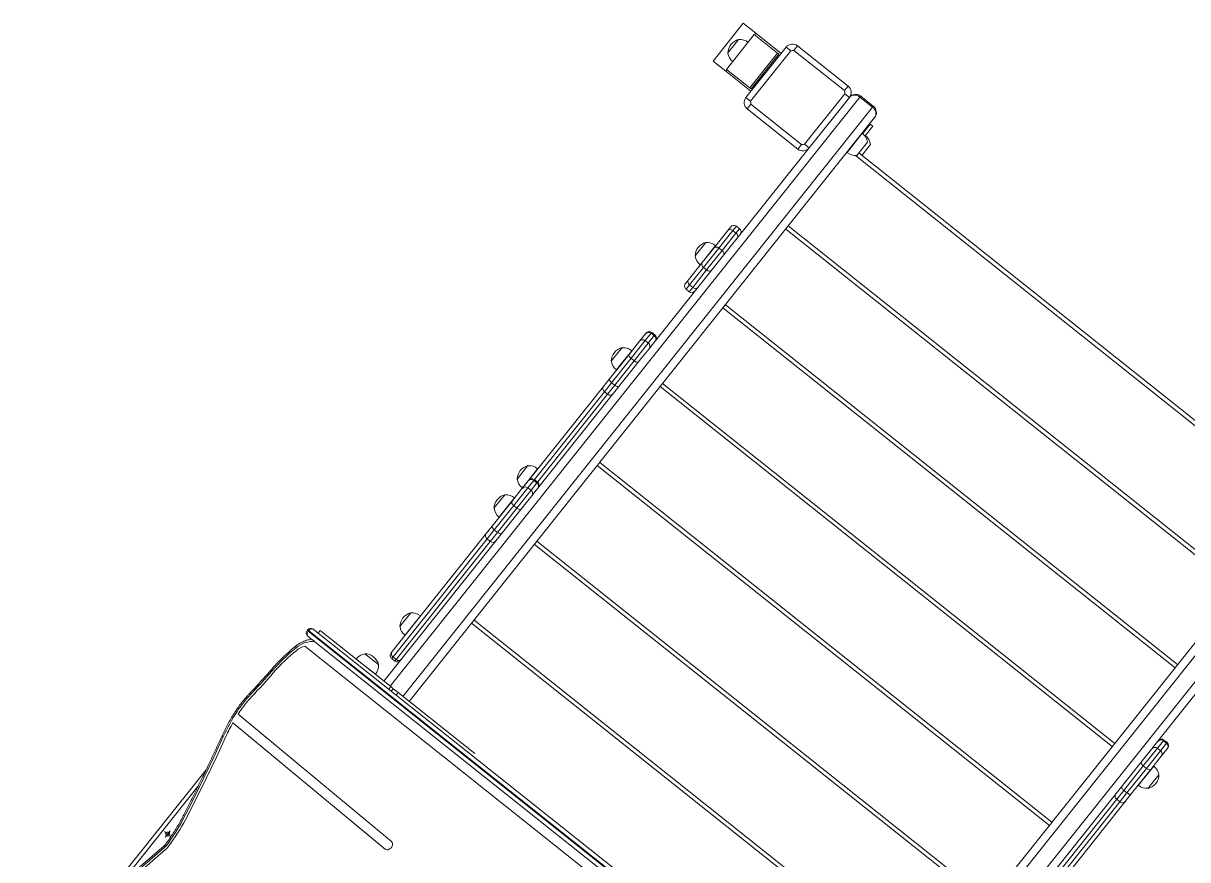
# Model space of a CAD drawing. Header units: millimetres. Extents: x -229914 to 856942, y -268655 to 87212.
# Drawn here: x -139327 to -137885, y 26507 to 27544 of the extents above; entities that cross this region are included whole.
import ezdxf

# ---------------------------------------------------------------- set-up
doc = ezdxf.new("R2010")
doc.units = ezdxf.units.MM

# ---------------------------------------------------------------- blocks, each defined once
blk = doc.blocks.new('SW_CENTERMARKSYMBOL_153')
at = {"color": 0, "linetype": 'Continuous', "lineweight": 0}
for p, q in [((-2.5, 0), (-5, 0)), ((0, 0), (-2.5, 0)), ((0, 2.5), (0, 5)), ((0, 0), (0, 2.5)), ((0, 0), (0, -2.5)), ((0, 0), (2.5, 0)), ((2.5, 0), (5, 0)), ((0, -2.5), (0, -5))]:
    blk.add_line(p, q, dxfattribs=at)
blk = doc.blocks.new('Т912NEW')
at = {"color": 7, "linetype": 'Continuous', "lineweight": 15}
for p, q in [((-3077.9, 4471.4), (-3085.3, 4471.4)), ((-3085.3, 4391.4), (-3085.3, 4471.4)), ((-3077.9, 4471.4), (-3077.9, 4391.4)), ((-3075.3, 4481.4), (-3075.3, 4474.1)), ((-3075.3, 4481.4), (-2995.3, 4481.4)), ((-2995.3, 4474.1), (-3075.3, 4474.1)), ((-2995.3, 4474.1), (-2995.3, 4481.4)), ((-2992.6, 4391.4), (-2992.6, 4471.4)), ((-2985.3, 4471.4), (-2992.6, 4471.4)), ((-2985.3, 4471.4), (-2985.3, 4391.4)), ((-2975.3, 4481.4), (-2975.3, 4479.8)), ((-2975.3, 4481.4), (-2955.3, 4481.4)), ((-2955.3, 4479.8), (-2975.3, 4479.8)), ((-2955.3, 4481.4), (-2955.3, 4479.8)), ((-2945.3, 4471.4), (-2945.3, 3546.2)), ((-2229.3, 3546.2), (-2229.3, 4471.4)), ((-3145.3, 4401.4), (-3145.3, 4461.4)), ((-3145.3, 4461.4), (-3125.3, 4461.4)), ((-3125.8, 4403.9), (-3125.8, 4458.9)), ((-3125.8, 4458.9), (-3089, 4458.9)), ((-3125.3, 4461.4), (-3125.3, 4458.9)), ((-3125.3, 4461.4), (-3085.3, 4461.4)), ((-3089, 4458.9), (-3089, 4403.9)), ((-3086.9, 4458.9), (-3089, 4458.9)), ((-3086.9, 4458.9), (-3086.9, 4403.9)), ((-2945.3, 4461.4), (-2944.3, 4461.4)), ((-2944.3, 4461.4), (-2944.3, 4446.6)), ((-2940.3, 4461.4), (-2944.3, 4461.4)), ((-2940.3, 4461.4), (-2940.3, 4446.1)), ((-3137, 4442.2), (-3137.3, 4442.2)), ((-3137.3, 4442.2), (-3137.3, 4437.4)), ((-2945.1, 4446.6), (-2945.3, 4446.6)), ((-2945.1, 4416.3), (-2945.1, 4446.6)), ((-2940.1, 4446.6), (-2940.3, 4446.6)), ((-2940.1, 4446.1), (-2940.1, 4446.6)), ((-2933.3, 4420.9), (-2933.3, 4441.9)), ((-2928.3, 4424.7), (-2928.3, 4441.9)), ((-3137.3, 4437.4), (-3137.3, 4420.7)), ((-3137.3, 4420.7), (-3137, 4420.7)), ((-2945.3, 4416.3), (-2945.1, 4416.3)), ((-2933.3, 4424.7), (-2241.3, 4424.7)), ((-3125.3, 4401.4), (-3145.3, 4401.4)), ((-3089, 4403.9), (-3125.8, 4403.9)), ((-3125.3, 4403.9), (-3125.3, 4401.4)), ((-3125.3, 4401.4), (-3085.3, 4401.4)), ((-3086.9, 4403.9), (-3089, 4403.9)), ((-3085.3, 4391.4), (-3077.9, 4391.4)), ((-3075.3, 4388.8), (-2995.3, 4388.8)), ((-3075.3, 4388.8), (-3075.3, 4381.4)), ((-2995.3, 4381.4), (-2995.3, 4388.8)), ((-2992.6, 4391.4), (-2985.3, 4391.4)), ((-2985.3, 4253.7), (-2985.3, 4391.4)), ((-2995.3, 4381.4), (-3075.3, 4381.4)), ((-2945.3, 4299.7), (-2229.3, 4299.7)), ((-2995.3, 4259.3), (-2995.3, 4252.3)), ((-2990.3, 4259.3), (-2995.3, 4259.3)), ((-2990.3, 4252.3), (-2990.3, 4259.3)), ((-3000.3, 4248.5), (-3000.3, 4254.3)), ((-3000.3, 4220.8), (-3000.3, 4248.5)), ((-2995.3, 4252.3), (-2995.3, 4224.7)), ((-2990.3, 4252.3), (-2995.3, 4252.3)), ((-2990.3, 4224.7), (-2990.3, 4252.3)), ((-2985.3, 4253.7), (-2985.3, 4248.5)), ((-2985.3, 4248.5), (-2985.3, 4239.7)), ((-2985.3, 4080.1), (-2985.3, 4239.7)), ((-2189.3, 4239.7), (-2189.3, 4080.1)), ((-3012, 4220.1), (-3012.3, 4220.1)), ((-3012.3, 4220.1), (-3012.3, 4198.6)), ((-3000.3, 4224.5), (-3000.5, 4224.5)), ((-3000.5, 4224.5), (-3000.5, 4200.9)), ((-3000.3, 4197.8), (-3000.3, 4220.8)), ((-2995.3, 4224.7), (-2995.3, 4194)), ((-2990.3, 4224.7), (-2995.3, 4224.7)), ((-2990.3, 4194), (-2990.3, 4224.7)), ((-3012.3, 4198.6), (-3012, 4198.6)), ((-3000.5, 4200.9), (-3000.5, 4194.1)), ((-3000.3, 4170.2), (-3000.3, 4197.8)), ((-3000.5, 4194.2), (-3000.3, 4194.2)), ((-2990.3, 4194), (-2995.3, 4194)), ((-2995.3, 4194), (-2995.3, 4166.3)), ((-2990.3, 4166.3), (-2990.3, 4194)), ((-3000.3, 4164.3), (-3000.3, 4170.2)), ((-2945.3, 4174.8), (-2229.3, 4174.8)), ((-2990.3, 4166.3), (-2995.3, 4166.3)), ((-2995.3, 4166.3), (-2995.3, 4159.3)), ((-2990.3, 4159.3), (-2995.3, 4159.3)), ((-2990.3, 4159.3), (-2990.3, 4166.3)), ((-3000.3, 4085), (-3000.3, 4086)), ((-3000.3, 4073.2), (-3000.3, 4085)), ((-2990.3, 4091), (-2995.3, 4091)), ((-2995.3, 4089.9), (-2995.3, 4078)), ((-2990.3, 4089.9), (-2995.3, 4089.9)), ((-2990.3, 4078), (-2990.3, 4089.9)), ((-2179.3, 4091), (-2184.3, 4091)), ((-2184.3, 4089.9), (-2184.3, 4078)), ((-2179.3, 4089.9), (-2184.3, 4089.9)), ((-2179.3, 4078), (-2179.3, 4089.9)), ((-2174.3, 4086), (-2174.3, 4085)), ((-2174.3, 4085), (-2174.3, 4073.2)), ((-3000.3, 4052.2), (-3000.3, 4073.2)), ((-2995.3, 4078), (-2995.3, 4050)), ((-2990.3, 4078), (-2995.3, 4078)), ((-2990.3, 4050), (-2990.3, 4078)), ((-2985.3, 4080.1), (-2985.3, 4073.2)), ((-2985.3, 4073.2), (-2985.3, 4056.9)), ((-2189.3, 4073.2), (-2189.3, 4080.1)), ((-2189.3, 4056.9), (-2189.3, 4073.2)), ((-2184.3, 4078), (-2184.3, 4050)), ((-2179.3, 4078), (-2184.3, 4078)), ((-2179.3, 4050), (-2179.3, 4078)), ((-2174.3, 4073.2), (-2174.3, 4052.2)), ((-3012, 4053.5), (-3012.3, 4053.5)), ((-3012.3, 4053.5), (-3012.3, 4032)), ((-3000.3, 4057.9), (-3000.5, 4057.9)), ((-3000.5, 4057.9), (-3000.5, 4034.3)), ((-2985.3, 3846.8), (-2985.3, 4056.9)), ((-2189.3, 4056.9), (-2189.3, 3846.8)), ((-2174.1, 4057.9), (-2174.3, 4057.9)), ((-2174.1, 4034.3), (-2174.1, 4057.9)), ((-2162.3, 4053.5), (-2162.5, 4053.5)), ((-2162.3, 4036.8), (-2162.3, 4053.5)), ((-3000.3, 4013.5), (-3000.3, 4052.2)), ((-2990.3, 4050), (-2995.3, 4050)), ((-2995.3, 4050), (-2995.3, 4011.3)), ((-2990.3, 4011.3), (-2990.3, 4050)), ((-2945.3, 4049.9), (-2229.3, 4049.9)), ((-2179.3, 4050), (-2184.3, 4050)), ((-2184.3, 4050), (-2184.3, 4011.3)), ((-2179.3, 4011.3), (-2179.3, 4050)), ((-2174.3, 4052.2), (-2174.3, 4013.5)), ((-3012.3, 4032), (-3012, 4032)), ((-3000.5, 4034.3), (-3000.5, 4027.6)), ((-3000.5, 4027.6), (-3000.3, 4027.6)), ((-2174.3, 4027.6), (-2174.1, 4027.6)), ((-2174.1, 4027.6), (-2174.1, 4034.3)), ((-2162.5, 4032), (-2162.3, 4032)), ((-2162.3, 4032), (-2162.3, 4036.8)), ((-3000.3, 4001.6), (-3000.3, 4013.5)), ((-2990.3, 4011.3), (-2995.3, 4011.3)), ((-2995.3, 4011.3), (-2995.3, 3997.1)), ((-2990.3, 3997.1), (-2990.3, 4011.3)), ((-2179.3, 4011.3), (-2184.3, 4011.3)), ((-2184.3, 4011.3), (-2184.3, 3997.1)), ((-2179.3, 3997.1), (-2179.3, 4011.3)), ((-2174.3, 4013.5), (-2174.3, 4001.6)), ((-3000.3, 3852.8), (-3000.3, 4001.6)), ((-2990.3, 3997.1), (-2995.3, 3997.1)), ((-2179.3, 3997.1), (-2184.3, 3997.1)), ((-2174.3, 4001.6), (-2174.3, 3852.8)), ((-2945.3, 3924.9), (-2229.3, 3924.9)), ((-3012, 3866.4), (-3012.3, 3866.4)), ((-3012.3, 3866.4), (-3012.3, 3844.9)), ((-3000.3, 3870.8), (-3000.5, 3870.8)), ((-3000.5, 3870.8), (-3000.5, 3847.2)), ((-3000.3, 3851.8), (-3000.3, 3852.8)), ((-3000.3, 3840), (-3000.3, 3851.8)), ((-2990.3, 3857.8), (-2995.3, 3857.8)), ((-2995.3, 3856.6), (-2995.3, 3844.8)), ((-2990.3, 3856.6), (-2995.3, 3856.6)), ((-2990.3, 3844.8), (-2990.3, 3856.6)), ((-3012.3, 3844.9), (-3012, 3844.9)), ((-3000.5, 3847.2), (-3000.5, 3840.5)), ((-3000.5, 3840.5), (-3000.3, 3840.5)), ((-3000.3, 3819), (-3000.3, 3840)), ((-2995.3, 3844.8), (-2995.3, 3816.8)), ((-2990.3, 3844.8), (-2995.3, 3844.8)), ((-2990.3, 3816.8), (-2990.3, 3844.8)), ((-2985.3, 3846.8), (-2985.3, 3840)), ((-2985.3, 3840), (-2985.3, 3823.7)), ((-3000.3, 3824.7), (-3000.5, 3824.7)), ((-3000.5, 3824.7), (-3000.5, 3801.1)), ((-2985.3, 3546.2), (-2985.3, 3823.7)), ((-3012, 3820.3), (-3012.3, 3820.3)), ((-3012.3, 3820.3), (-3012.3, 3798.8)), ((-3000.3, 3780.3), (-3000.3, 3819)), ((-2990.3, 3816.8), (-2995.3, 3816.8)), ((-2995.3, 3816.8), (-2995.3, 3778.1)), ((-2990.3, 3778.1), (-2990.3, 3816.8)), ((-3012.3, 3798.8), (-3012, 3798.8)), ((-3000.5, 3801.1), (-3000.5, 3794.3)), ((-3000.5, 3794.4), (-3000.3, 3794.4)), ((-2945.3, 3800), (-2229.3, 3800)), ((-3000.3, 3768.4), (-3000.3, 3780.3)), ((-3000.3, 3581.3), (-3000.3, 3768.4)), ((-2990.3, 3778.1), (-2995.3, 3778.1)), ((-2995.3, 3778.1), (-2995.3, 3763.9)), ((-2990.3, 3763.9), (-2990.3, 3778.1)), ((-2990.3, 3763.9), (-2995.3, 3763.9)), ((-2995.3, 3763.9), (-2995.3, 3576.8)), ((-2990.3, 3576.8), (-2990.3, 3763.9)), ((-2945.3, 3675), (-2229.3, 3675)), ((-3000.3, 3637.6), (-3000.5, 3637.6)), ((-3000.5, 3637.6), (-3000.5, 3614)), ((-3012, 3633.2), (-3012.3, 3633.2)), ((-3012.3, 3633.2), (-3012.3, 3611.7)), ((-3012.3, 3611.7), (-3012, 3611.7)), ((-3000.5, 3614), (-3000.5, 3607.2)), ((-3000.5, 3607.3), (-3000.3, 3607.3)), ((-3000.3, 3579.2), (-3000.3, 3581.3)), ((-2990.3, 3576.8), (-2995.3, 3576.8)), ((-2995.3, 3574.2), (-2990.3, 3574.2)), ((-3025, 3558.2), (-3025, 3557.9)), ((-3003.5, 3558.2), (-3025, 3558.2)), ((-3003.5, 3557.9), (-3003.5, 3558.2)), ((-3099, 3537.2), (-3099, 3536.2)), ((-2592.5, 3537.2), (-3097.3, 3537.2)), ((-3097.3, 3537.2), (-3097.3, 3536.2)), ((-3097.3, 3536.2), (-2592.5, 3536.2)), ((-3094, 3542.2), (-2589.3, 3542.2)), ((-3086.3, 3542.2), (-3086.3, 3546.2)), ((-3086.3, 3546.2), (-2974.7, 3546.2)), ((-3029.4, 3546.4), (-3029.4, 3546.2)), ((-2999.1, 3546.4), (-3029.4, 3546.4)), ((-2999.1, 3546.2), (-2999.1, 3546.4)), ((-2974.7, 3542.2), (-2974.7, 3546.2)), ((-2970.6, 3546.2), (-2974.7, 3546.2)), ((-2970.6, 3542.2), (-2970.6, 3546.2)), ((-2963, 3546.2), (-2970.6, 3546.2)), ((-2963, 3542.2), (-2963, 3546.2)), ((-2963, 3546.2), (-2841.7, 3546.2)), ((-3086.9, 3531.2), (-3094, 3531.2)), ((-2601, 3519.2), (-3089.3, 3519.2)), ((-3087.8, 3531), (-3087.6, 3531.2)), ((-2589.3, 3531.2), (-3082.8, 3531.2)), ((-2854.3, 3396.5), (-3101.2, 3401.6)), ((-2854.5, 3384.5), (-3099.7, 3389.5)), ((-3097.1, 3389.5), (-3099.7, 3389.5)), ((-2853.9, 3384.5), (-3097.1, 3389.5)), ((-3089.3, 3122.4), (-3089.3, 3323.1)), ((-3071.2, 3217.2), (-3114.2, 2990.9)), ((-3069.6, 3216.2), (-3112.5, 2990)), ((-3066.9, 3214.6), (-3074.9, 3172.6))]:
    blk.add_line(p, q, dxfattribs=at)
at = {"color": 8, "linetype": 'Continuous', "lineweight": 15}
for p, q in [((-2975.3, 4479.8), (-2975.3, 3546.2)), ((-2955.3, 3546.2), (-2955.3, 4479.8)), ((-2219.3, 4479.8), (-2219.3, 3546.2)), ((-2199.3, 3546.2), (-2199.3, 4479.8)), ((-2239.9, 4419.7), (-2934.6, 4419.7)), ((-2229.3, 4294.7), (-2945.3, 4294.7)), ((-2229.3, 4169.8), (-2945.3, 4169.8)), ((-2995.3, 4091), (-2995.3, 4089.9)), ((-2990.3, 4089.9), (-2990.3, 4091)), ((-2184.3, 4091), (-2184.3, 4089.9)), ((-2179.3, 4089.9), (-2179.3, 4091)), ((-2229.3, 4044.9), (-2945.3, 4044.9)), ((-2995.3, 3997.1), (-2995.3, 3857.8)), ((-2990.3, 3857.8), (-2990.3, 3997.1)), ((-2184.3, 3997.1), (-2184.3, 3857.8)), ((-2179.3, 3857.8), (-2179.3, 3997.1)), ((-2229.3, 3919.9), (-2945.3, 3919.9)), ((-2995.3, 3857.8), (-2995.3, 3856.6)), ((-2990.3, 3856.6), (-2990.3, 3857.8)), ((-2229.3, 3795), (-2945.3, 3795)), ((-2229.3, 3670), (-2945.3, 3670)), ((-2995.3, 3576.8), (-2995.3, 3574.2)), ((-2990.3, 3574.2), (-2990.3, 3576.8)), ((-3097.3, 3537.2), (-3099, 3537.2)), ((-3099, 3536.2), (-3097.3, 3536.2)), ((-2854.3, 3384.5), (-2854.5, 3384.5)), ((-3084.3, 3300.7), (-3084.3, 3148.7))]:
    blk.add_line(p, q, dxfattribs=at)
at = {"color": 7, "linetype": 'Continuous', "lineweight": 15, "flags": 128}
for points in [[(-2975.3, 4479.8), (-2977.2, 4479.6), (-2979.1, 4479.1), (-2980.8, 4478.4), (-2982.3, 4477.3), (-2983.6, 4476.1), (-2984.5, 4474.6), (-2985.1, 4473.1), (-2985.3, 4471.4)], [(-2945.3, 4471.4), (-2945.4, 4473.1), (-2946, 4474.6), (-2946.9, 4476.1), (-2948.2, 4477.3), (-2949.7, 4478.4), (-2951.4, 4479.1), (-2953.3, 4479.6), (-2955.3, 4479.8)], [(-3000.3, 4052.2), (-3000.2, 4051.8), (-2999.9, 4051.4), (-2999.4, 4051), (-2998.8, 4050.6), (-2998, 4050.4), (-2997.2, 4050.2), (-2996.2, 4050), (-2995.3, 4050)], [(-2990.3, 4050), (-2989.3, 4050), (-2988.3, 4050.2), (-2987.5, 4050.4), (-2986.7, 4050.6), (-2986.1, 4051), (-2985.6, 4051.4), (-2985.3, 4051.8), (-2985.3, 4052.2)], [(-2189.3, 4052.2), (-2189.2, 4051.8), (-2188.9, 4051.4), (-2188.4, 4051), (-2187.8, 4050.6), (-2187, 4050.4), (-2186.2, 4050.2), (-2185.2, 4050), (-2184.3, 4050)], [(-2179.3, 4050), (-2178.3, 4050), (-2177.3, 4050.2), (-2176.5, 4050.4), (-2175.7, 4050.6), (-2175.1, 4051), (-2174.6, 4051.4), (-2174.3, 4051.8), (-2174.3, 4052.2)], [(-3000.3, 4013.5), (-3000.2, 4013.1), (-2999.9, 4012.7), (-2999.4, 4012.3), (-2998.8, 4012), (-2998, 4011.7), (-2997.2, 4011.5), (-2996.2, 4011.4), (-2995.3, 4011.3)], [(-2990.3, 4011.3), (-2989.3, 4011.4), (-2988.3, 4011.5), (-2987.5, 4011.7), (-2986.7, 4012), (-2986.1, 4012.3), (-2985.6, 4012.7), (-2985.3, 4013.1), (-2985.3, 4013.5)], [(-2189.3, 4013.5), (-2189.2, 4013.1), (-2188.9, 4012.7), (-2188.4, 4012.3), (-2187.8, 4012), (-2187, 4011.7), (-2186.2, 4011.5), (-2185.2, 4011.4), (-2184.3, 4011.3)], [(-2179.3, 4011.3), (-2178.3, 4011.4), (-2177.3, 4011.5), (-2176.5, 4011.7), (-2175.7, 4012), (-2175.1, 4012.3), (-2174.6, 4012.7), (-2174.3, 4013.1), (-2174.3, 4013.5)], [(-3000.3, 3819), (-3000.2, 3818.5), (-2999.9, 3818.1), (-2999.4, 3817.8), (-2998.8, 3817.4), (-2998, 3817.2), (-2997.2, 3817), (-2996.2, 3816.8), (-2995.3, 3816.8)], [(-2990.3, 3816.8), (-2989.3, 3816.8), (-2988.3, 3817), (-2987.5, 3817.2), (-2986.7, 3817.4), (-2986.1, 3817.8), (-2985.6, 3818.1), (-2985.3, 3818.5), (-2985.3, 3819)], [(-3000.3, 3780.3), (-3000.2, 3779.9), (-2999.9, 3779.5), (-2999.4, 3779.1), (-2998.8, 3778.7), (-2998, 3778.5), (-2997.2, 3778.3), (-2996.2, 3778.1), (-2995.3, 3778.1)], [(-2990.3, 3778.1), (-2989.3, 3778.1), (-2988.3, 3778.3), (-2987.5, 3778.5), (-2986.7, 3778.7), (-2986.1, 3779.1), (-2985.6, 3779.5), (-2985.3, 3779.9), (-2985.3, 3780.3)], [(-3097.3, 3537.2), (-3097.2, 3538.1), (-3097, 3539.1), (-3096.7, 3539.9), (-3096.3, 3540.7), (-3095.8, 3541.3), (-3095.3, 3541.8), (-3094.7, 3542.1), (-3094, 3542.2)], [(-3094, 3531.2), (-3094.7, 3531.3), (-3095.3, 3531.5), (-3095.8, 3532), (-3096.3, 3532.6), (-3096.7, 3533.4), (-3097, 3534.3), (-3097.2, 3535.2), (-3097.3, 3536.2)], [(-3082.8, 3531.2), (-3085.1, 3529.6), (-3087.4, 3527.7), (-3089.4, 3525.5), (-3091.3, 3523), (-3092.9, 3520.2), (-3094.3, 3517.3), (-3095.5, 3514.1), (-3096.4, 3510.8)], [(-3101.8, 3469.3), (-3102, 3464.4), (-3102.3, 3459.5), (-3102.5, 3454.6), (-3102.8, 3449.8), (-3103.2, 3444.9), (-3103.5, 3440.1), (-3103.9, 3435.2), (-3104.3, 3430.3)], [(-3101.6, 3429.5), (-3101.1, 3434.5), (-3100.8, 3439.4), (-3100.4, 3444.3), (-3100.1, 3449.2), (-3099.8, 3454.1), (-3099.5, 3459), (-3099.2, 3464), (-3099, 3468.9)], [(-2854.5, 3384.5), (-2853.3, 3384.7), (-2852.2, 3385.3), (-2851.2, 3386.2), (-2850.5, 3387.4), (-2850, 3388.9), (-2849.8, 3390.4), (-2849.9, 3392), (-2850.4, 3393.4), (-2851.1, 3394.7), (-2852, 3395.7), (-2853.1, 3396.3), (-2854.3, 3396.5)], [(-3098.3, 3368.6), (-3094.9, 3354.9), (-3091.5, 3341.2), (-3088.3, 3327.4), (-3085.2, 3313.6), (-3082.1, 3299.7), (-3079.2, 3285.9), (-3076.3, 3271.9), (-3073.6, 3258)], [(-3070.9, 3259.7), (-3073.7, 3273.7), (-3076.6, 3287.7), (-3079.5, 3301.6), (-3082.6, 3315.6), (-3085.7, 3329.4), (-3089, 3343.3), (-3092.3, 3357.1), (-3095.8, 3370.8)]]:
    blk.add_lwpolyline(points, dxfattribs=at)
at = {"color": 8, "linetype": 'Continuous', "lineweight": 15, "flags": 128}
for points in [[(-3096.4, 3510.8), (-3097, 3511.1), (-3097.5, 3511.4), (-3097.9, 3511.6), (-3098, 3511.8), (-3098, 3511.9)], [(-3098.3, 3368.6), (-3099, 3368.3), (-3099.5, 3368), (-3099.8, 3367.7), (-3099.9, 3367.5), (-3099.9, 3367.4)], [(-3073.6, 3258), (-3074.2, 3257.7), (-3074.8, 3257.5), (-3075.1, 3257.3), (-3075.3, 3257.1), (-3075.3, 3257)], [(-3069.6, 3216.2), (-3070.2, 3216.5), (-3070.7, 3216.7), (-3071.1, 3216.9), (-3071.2, 3217.1), (-3071.2, 3217.2)]]:
    blk.add_lwpolyline(points, dxfattribs=at)
at = {"color": 7, "linetype": 'Continuous', "lineweight": 15}
blk.add_circle((-3076.8, 3231.2), 2.5, dxfattribs=at)
for centre, radius, start, end in [((-3075.3, 4471.4), 10, 90, 180), ((-3040.4, 4436.6), 51.2, 132.8798, 137.1202), ((-2995.3, 4471.4), 10, 0, 90), ((-3030.2, 4436.5), 51.4, 42.8887, 47.1113), ((-2975.3, 4471.4), 10, 90, 180), ((-2955.3, 4471.4), 10, 0, 90), ((-3123.4, 4431.4), 17.5, 142.1, 217.9), ((-3126.3, 4431.4), 15.2, 88.1389, 135.0442), ((-2944.3, 4431.4), 15.2, 43.6736, 93.0153), ((-2939.3, 4431.4), 15.2, 43.6736, 93.0153), ((-3126.3, 4431.4), 15.2, 224.9558, 271.8611), ((-2944.3, 4431.4), 15.2, 266.9847, 316.3264), ((-3075.3, 4391.4), 10, 180, 270), ((-3040.4, 4426.3), 51.2, 222.8798, 227.1202), ((-3030.2, 4426.4), 51.4, 312.8887, 317.1113), ((-2995.3, 4391.4), 10, 270, 0), ((-2995.3, 4254.3), 5, 90, 180), ((-2990.3, 4254.3), 5, 0, 90), ((-2995.8, 4247.8), 4.53, 83.4618, 171.4474), ((-2989.7, 4247.8), 4.53, 8.5522, 96.5333), ((-2998.4, 4209.3), 17.5, 142.1, 217.9), ((-3001.3, 4209.3), 15.2, 86.9847, 135.0442), ((-2995.8, 4220.1), 4.53, 83.4618, 171.4474), ((-2989.7, 4220.1), 4.53, 8.5522, 96.5333), ((-3001.3, 4209.3), 15.2, 224.9558, 273.0153), ((-2995.8, 4198.5), 4.53, 188.5526, 276.5382), ((-2989.7, 4198.5), 4.53, 263.4667, 351.4478), ((-2995.8, 4170.9), 4.53, 188.5457, 276.545), ((-2989.7, 4170.9), 4.53, 263.4598, 351.4546), ((-2995.3, 4164.3), 5, 180, 270), ((-2990.3, 4164.3), 5, 270, 0), ((-2995.3, 4086), 5, 90, 180), ((-2995.3, 4084.9), 4.91, 88.8961, 178.842), ((-2990.3, 4086), 5, 0, 90), ((-2990.2, 4084.9), 4.91, 1.1579, 91.0985), ((-2184.3, 4086), 5, 90, 180), ((-2184.3, 4084.9), 4.91, 88.9047, 178.8334), ((-2179.3, 4086), 5, 0, 90), ((-2179.2, 4084.9), 4.91, 1.158, 91.1039), ((-2995.3, 4073.1), 4.91, 88.8849, 178.8532), ((-2990.2, 4073.1), 4.91, 1.1467, 91.1097), ((-2184.3, 4073.1), 4.91, 88.8935, 178.8446), ((-2179.2, 4073.1), 4.91, 1.1468, 91.1151), ((-2998.4, 4042.7), 17.5, 142.1, 217.9), ((-3001.3, 4042.7), 15.2, 86.9847, 135.0442), ((-2173.3, 4042.7), 15.2, 44.9558, 93.0153), ((-2176.1, 4042.7), 17.5, 322.1, 37.9), ((-3001.3, 4042.7), 15.2, 224.9558, 273.0153), ((-2173.3, 4042.7), 15.2, 266.9847, 315.0442), ((-2995.5, 4001.9), 4.8, 182.7049, 272.4715), ((-2990, 4001.9), 4.8, 267.5338, 357.2953), ((-2184.5, 4001.9), 4.8, 182.7136, 272.4627), ((-2179, 4001.9), 4.8, 267.5285, 357.2951), ((-2998.4, 3855.6), 17.5, 142.1, 217.9), ((-3001.3, 3855.6), 15.2, 86.9847, 135.0442), ((-2995.3, 3852.8), 5, 90, 180), ((-2995.3, 3851.7), 4.91, 88.8849, 178.8532), ((-2990.3, 3852.8), 5, 360, 90), ((-2990.2, 3851.7), 4.91, 1.1467, 91.1097), ((-3001.3, 3855.7), 15.2, 224.9558, 273.0153), ((-2995.3, 3839.9), 4.91, 88.8849, 178.8475), ((-2990.2, 3839.9), 4.91, 1.1525, 91.1097), ((-3001.3, 3809.5), 15.2, 86.9847, 135.0442), ((-2998.4, 3809.5), 17.5, 142.1, 217.9), ((-3001.3, 3809.5), 15.2, 224.9558, 273.0153), ((-2995.5, 3768.6), 4.8, 182.6992, 272.4772), ((-2990, 3768.6), 4.8, 267.5281, 357.301), ((-3001.3, 3622.4), 15.2, 86.9847, 135.0442), ((-2998.4, 3622.4), 17.5, 142.1, 217.9), ((-3001.3, 3622.4), 15.2, 224.9558, 273.0153), ((-2995.5, 3581.5), 4.8, 182.6992, 272.4772), ((-2995.3, 3579.2), 5, 180, 270), ((-2990, 3581.5), 4.8, 267.5281, 357.301), ((-2990.3, 3579.2), 5, 270, 0), ((-3014.2, 3547.2), 15.2, 134.9558, 183.0153), ((-3014.3, 3544.4), 17.5, 52.1, 127.9), ((-3014.3, 3547.2), 15.2, 356.9847, 45.0442), ((-3094, 3537.2), 5, 90, 180), ((-3094, 3536.2), 5, 180, 270), ((-3066.8, 3503.1), 27.6, 144.4584, 167.9021), ((-2866.3, 3459.6), 235.7, 167.4556, 177.6631), ((-2872.4, 3459.6), 226.8, 167.4556, 177.6628), ((-2954.7, 3417.2), 150.2, 174.9817, 185.1678), ((-2960.9, 3417.2), 141.2, 174.9823, 185.1638), ((-2881.3, 3423.7), 223.9, 185.1319, 194.2385), ((-2876.9, 3424.9), 225.5, 185.1852, 185.933), ((-2889.6, 3423.3), 212.8, 189.1203, 194.2624), ((-3315.9, 3212.5), 249.4, 1.5427, 10.8969), ((-3309.7, 3212.5), 240.5, 1.5435, 10.8959), ((-3082.2, 3218.6), 12.9, 349.2767, 1.6069), ((-3088.5, 3218.6), 22, 349.2919, 1.5977)]:
    blk.add_arc(centre, radius, start, end, dxfattribs=at)
at = {"color": 8, "linetype": 'Continuous', "lineweight": 15}
for centre, radius, start, end in [((-3101.9, 3476.1), 6.89, 255.8962, 270.855), ((-3104.4, 3433.9), 3.52, 241.0962, 271.0716), ((-3104.4, 3400.3), 3.42, 88.8648, 119.7676), ((-3069.4, 3208.7), 10.3, 89.4035, 99.3377)]:
    blk.add_arc(centre, radius, start, end, dxfattribs=at)
at = {"color": 7, "linetype": 'Continuous', "lineweight": 15}
for points, knots in [([(-3087.9, 3531), (-3087.9, 3531), (-3088.6, 3530.3), (-3090, 3528.8), (-3091.9, 3526.3), (-3093.6, 3523.6), (-3095.1, 3520.7), (-3096.4, 3517.7), (-3097.4, 3514.7), (-3097.8, 3512.8), (-3098, 3511.9)], [0, 0, 0, 0, 0.0026887, 0.1483999, 0.2948353, 0.4418452, 0.5892623, 0.7369772, 0.8848573, 1, 1, 1, 1]), ([(-3087.6, 3531.2), (-3087.3, 3531.2), (-3086.7, 3531.2), (-3085.2, 3531.2), (-3083.9, 3531.2), (-3083, 3531.2), (-3082.8, 3531.2)], [0, 0, 0, 0, 0.307505, 0.586356, 0.871829, 1, 1, 1, 1]), ([(-3098, 3511.9), (-3098.3, 3510.6), (-3099.2, 3506.8), (-3100.3, 3500.5), (-3101.5, 3492.9), (-3102.5, 3485.3), (-3103.2, 3477.4), (-3103.5, 3472.2), (-3103.6, 3469.5)], [0, 0, 0, 0, 0.094918, 0.274141, 0.453366, 0.632599, 0.811824, 1, 1, 1, 1]), ([(-3103.6, 3469.5), (-3103.7, 3467), (-3104, 3459.7), (-3104.7, 3448), (-3105.5, 3437.6), (-3106, 3432), (-3106.1, 3430.8)], [0, 0, 0, 0, 0.192884, 0.56002, 0.907836, 1, 1, 1, 1]), ([(-3106.1, 3430.8), (-3106.2, 3429.7), (-3106.4, 3426.6), (-3106.7, 3421.4), (-3106.7, 3415.2), (-3106.5, 3409.1), (-3106.2, 3405.1), (-3106.1, 3403.2)], [0, 0, 0, 0, 0.1187952, 0.3423599, 0.5659636, 0.7895693, 1, 1, 1, 1]), ([(-3106.1, 3403.2), (-3105.9, 3401.9), (-3105.6, 3398), (-3104.8, 3391.7), (-3103.6, 3384.3), (-3102.2, 3376.9), (-3100.9, 3371.3), (-3100.1, 3368.1), (-3099.9, 3367.4)], [0, 0, 0, 0, 0.109372, 0.315905, 0.522462, 0.729016, 0.935577, 1, 1, 1, 1]), ([(-3099.9, 3367.4), (-3099, 3363.7), (-3096.3, 3353), (-3092, 3335.2), (-3087.1, 3314), (-3082.5, 3292.7), (-3078.5, 3273.7), (-3076.2, 3261.8), (-3075.3, 3257)], [0, 0, 0, 0, 0.101347, 0.29406, 0.486775, 0.679489, 0.872206, 1, 1, 1, 1]), ([(-3075.3, 3257), (-3075, 3255.8), (-3074.3, 3252), (-3073.3, 3245.8), (-3072.4, 3238.3), (-3071.7, 3230.8), (-3071.3, 3224.3), (-3071.2, 3220.3), (-3071.1, 3218.9)], [0, 0, 0, 0, 0.102445, 0.298339, 0.494267, 0.690184, 0.886108, 1, 1, 1, 1]), ([(-3071.1, 3218.9), (-3071.1, 3218.7), (-3071.1, 3218.1), (-3071.2, 3217.5), (-3071.2, 3217.2)], [0, 0, 0, 0, 0.33493, 1, 1, 1, 1])]:
    blk.add_open_spline(points, degree=3, knots=knots, dxfattribs=at)
at = {"color": 7, "linetype": 'Continuous', "lineweight": 0}
blk.add_blockref('SW_CENTERMARKSYMBOL_153', (-3076.8, 3231.2), dxfattribs=at)

msp = doc.modelspace()

# ---------------------------------------------------------------- block references
at = {"rotation": 321.4676820499667}
msp.add_blockref('Т912NEW', (-138753.82306, 22094.20638), dxfattribs=at)

doc.saveas('drawing.dxf')
